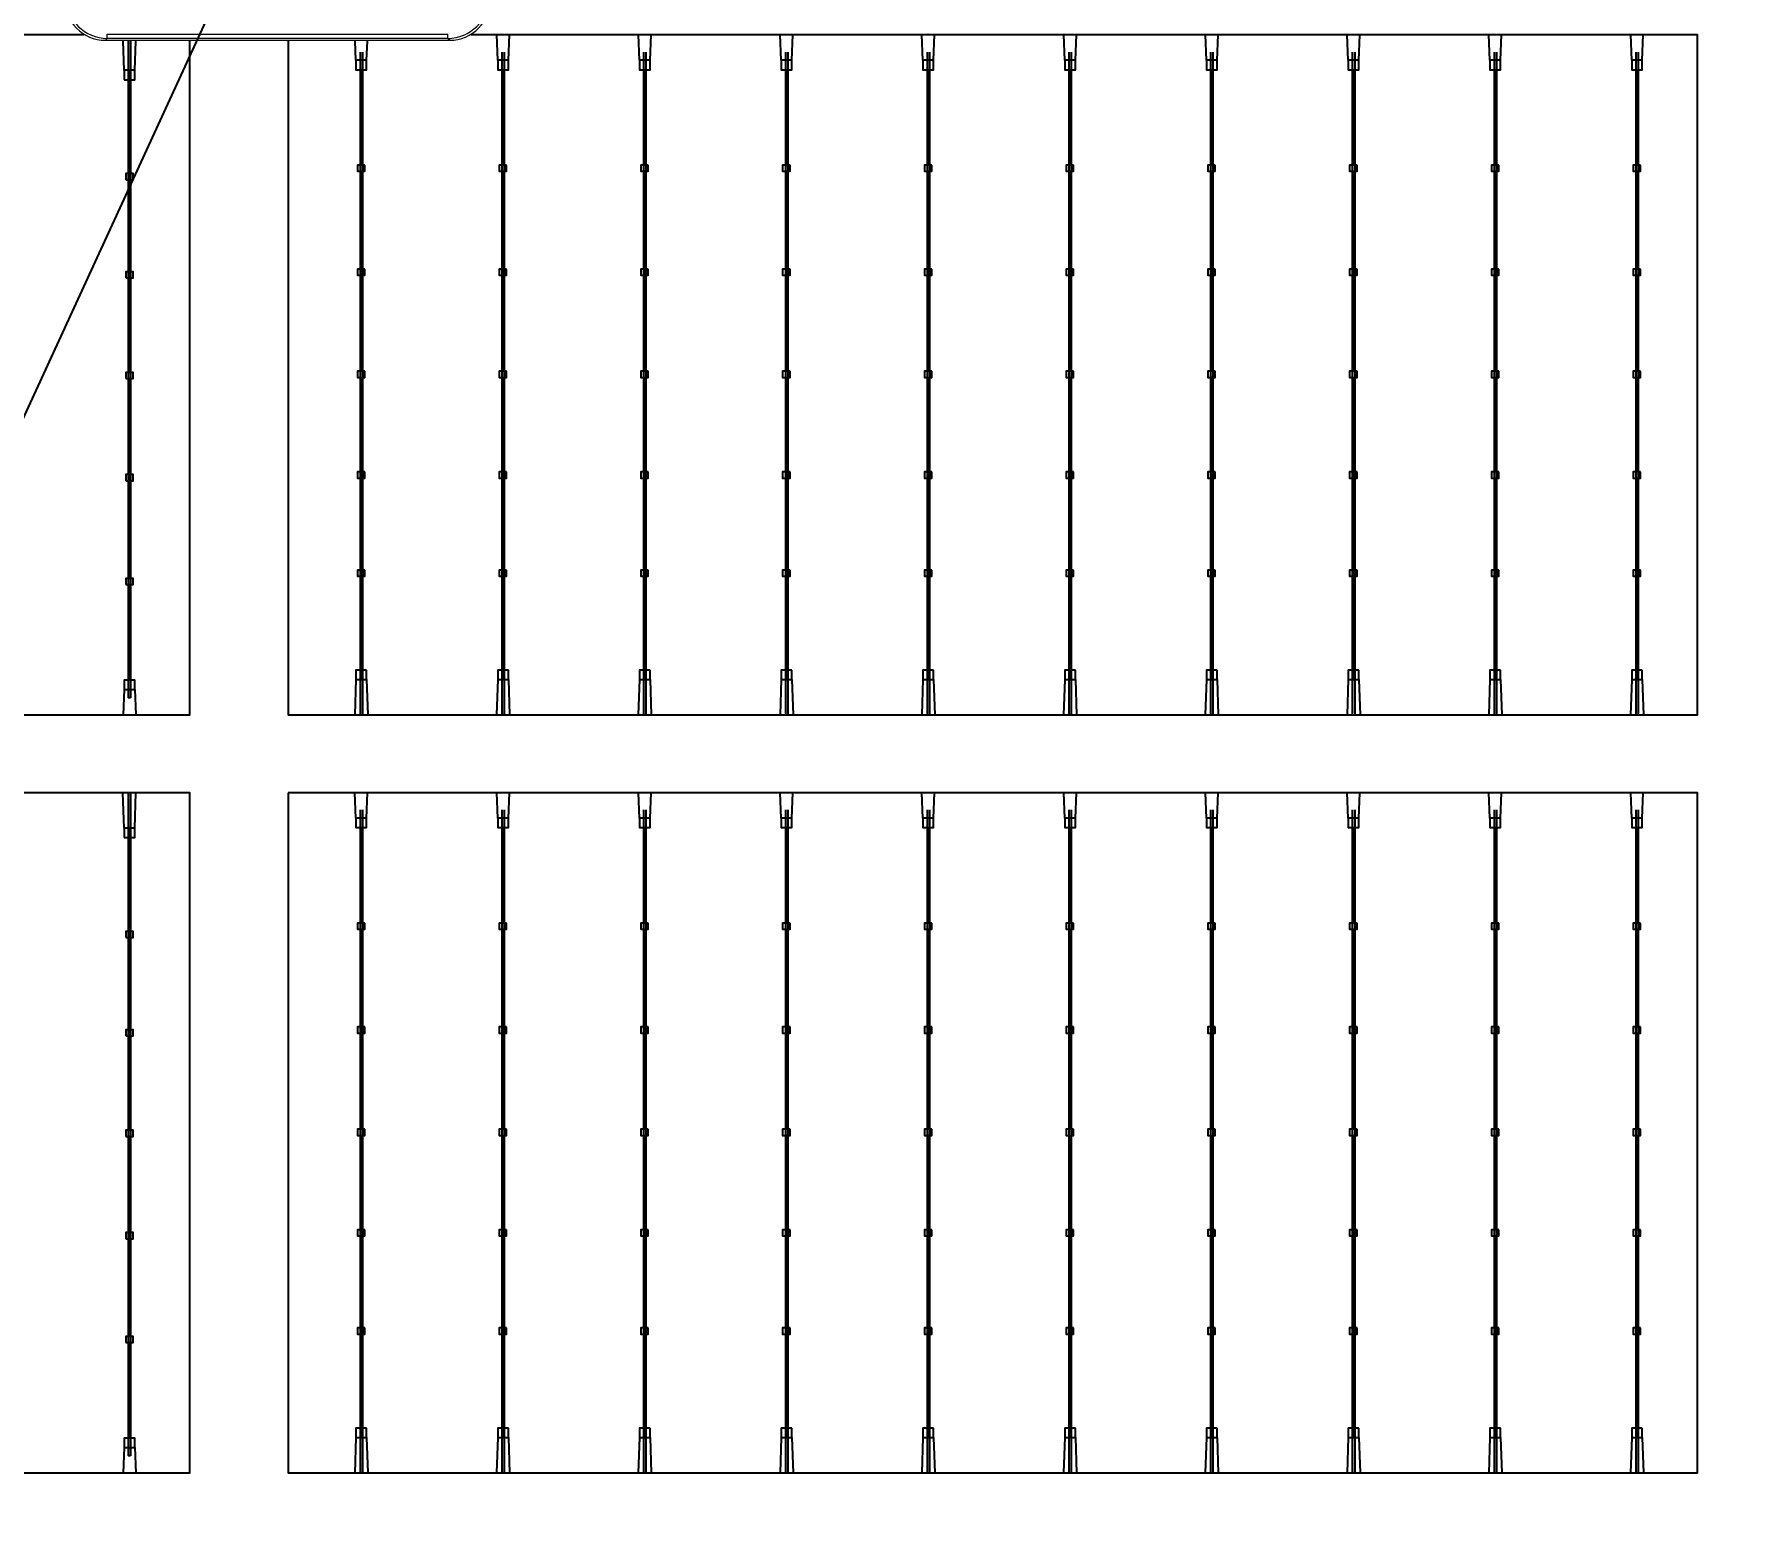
# Model space of a CAD drawing. Header units: millimetres. Extents: x 10297564 to 11610295, y -9287743 to -8409454.
# Drawn here: x 10430980 to 10433895, y -9093088 to -9090573 of the extents above; entities that cross this region are included whole.
import ezdxf

# ---------------------------------------------------------------- set-up
doc = ezdxf.new("R2010")
doc.units = ezdxf.units.MM
doc.header["$LTSCALE"] = 100
doc.layers.add('E1', color=1, linetype='Continuous')
doc.layers.add('Outline', color=5, linetype='Continuous', lineweight=25)
doc.styles.add('HL-S1', font='DotumChe.ttf')
doc.styles.add('MG', font='malgun.ttf')
doc.dimstyles.new('HL-100', dxfattribs={"dimscale": 100, "dimtxt": 3, "dimasz": 4, "dimexe": 2, "dimexo": 2, "dimgap": 1, "dimtad": 1, "dimdec": 0, "dimzin": 0, "dimlunit": 6, "dimtxsty": 'HL-S1', "dimblk": 'DOTSMALL', "dimcen": 4, "dimdle": 2, "dimclrd": 256, "dimclre": 256, "dimclrt": 4, "dimazin": 0, "dimtfac": 1, "dimtdec": 0, "dimtix": 1, "dimtmove": 2, "dimatfit": 3, "dimldrblk": 'DOTSMALL', "dimfxl": 1.5, "dimtolj": 1, "dimtzin": 0, "dimlwd": -1, "dimlwe": -1, "dimarcsym": 0})

# ---------------------------------------------------------------- blocks, each defined once
blk = doc.blocks.new('*D75')
at = {"layer": 'defpoints', "color": 0, "transparency": 16777216}
for p in [(10439230.2, -9073249.8), (10439230.2, -9073249.8), (10423426.7, -9107604.7)]:
    blk.add_point(p, dxfattribs=at)
at = {"layer": 'E1', "color": 1, "transparency": 16777216}
for p, q in [((10439593.6, -9073417), (10439593.6, -9073417)), ((10423593.8, -9107241.3), (10439063, -9073613.2)), ((10423790.1, -9107771.8), (10423790.1, -9107771.8))]:
    blk.add_line(p, q, dxfattribs=at)
for points in [[(10439002.4, -9073585.4), (10439123.6, -9073641.1), (10439230.2, -9073249.8)], [(10423533.3, -9107213.4), (10423654.4, -9107269.1), (10423426.7, -9107604.7)]]:
    blk.add_solid(points, dxfattribs=at)
at = {"layer": 'E1', "color": 7, "transparency": 16777216, "insert": (10430911.1, -9090235.3), "char_height": 500, "attachment_point": 5, "rotation": 65.2972, "style": 'MG'}
blk.add_mtext('\\A1;2711.1', dxfattribs=at)
blk = doc.blocks.new('_DotSmall')
at = {"color": 0, "linetype": 'ByBlock', "const_width": 0.5}
blk.add_lwpolyline([(-0.0625, 0, 1), (0.0625, 0, 1)], format="xyb", close=True, dxfattribs=at)

msp = doc.modelspace()

# ---------------------------------------------------------------- hatches: boundary and pattern name
at = {"true_color": 0x939598}
h = msp.add_hatch(color=252, dxfattribs=at)
h.dxf.hatch_style = 1
h.paths.add_polyline_path([(10431143.6, -9090584.2), (10431139.5, -9090584.2), (10431139.5, -9091702.1), (10431143.6, -9091702.1)])
h = msp.add_hatch(color=252, dxfattribs=at)
h.dxf.hatch_style = 1
h.paths.add_polyline_path([(10431534.3, -9091731.4), (10431538.3, -9091731.4), (10431538.3, -9090603), (10431534.3, -9090603)])
h = msp.add_hatch(color=252, dxfattribs=at)
h.dxf.hatch_style = 1
h.paths.add_polyline_path([(10431775.6, -9091731.4), (10431779.6, -9091731.4), (10431779.6, -9090603), (10431775.6, -9090603)])
h = msp.add_hatch(color=252, dxfattribs=at)
h.dxf.hatch_style = 1
h.paths.add_polyline_path([(10432016.9, -9091731.4), (10432020.9, -9091731.4), (10432020.9, -9090603), (10432016.9, -9090603)])
h = msp.add_hatch(color=252, dxfattribs=at)
h.dxf.hatch_style = 1
h.paths.add_polyline_path([(10432258.2, -9091731.4), (10432262.2, -9091731.4), (10432262.2, -9090603), (10432258.2, -9090603)])
h = msp.add_hatch(color=252, dxfattribs=at)
h.dxf.hatch_style = 1
h.paths.add_polyline_path([(10432499.5, -9091731.4), (10432503.6, -9091731.4), (10432503.6, -9090603), (10432499.5, -9090603)])
h = msp.add_hatch(color=252, dxfattribs=at)
h.dxf.hatch_style = 1
h.paths.add_polyline_path([(10432740.8, -9091731.4), (10432744.9, -9091731.4), (10432744.9, -9090603), (10432740.8, -9090603)])
h = msp.add_hatch(color=252, dxfattribs=at)
h.dxf.hatch_style = 1
h.paths.add_polyline_path([(10432982.1, -9091731.4), (10432986.2, -9091731.4), (10432986.2, -9090603), (10432982.1, -9090603)])
h = msp.add_hatch(color=252, dxfattribs=at)
h.dxf.hatch_style = 1
h.paths.add_polyline_path([(10433223.4, -9091731.4), (10433227.5, -9091731.4), (10433227.5, -9090603), (10433223.4, -9090603)])
h = msp.add_hatch(color=252, dxfattribs=at)
h.dxf.hatch_style = 1
h.paths.add_polyline_path([(10433464.7, -9091731.4), (10433468.8, -9091731.4), (10433468.8, -9090603), (10433464.7, -9090603)])
h = msp.add_hatch(color=252, dxfattribs=at)
h.dxf.hatch_style = 1
h.paths.add_polyline_path([(10433706, -9091731.4), (10433710.1, -9091731.4), (10433710.1, -9090603), (10433706, -9090603)])
h = msp.add_hatch(color=252, dxfattribs=at)
h.dxf.hatch_style = 1
h.paths.add_polyline_path([(10431143.6, -9091863.9), (10431139.5, -9091863.9), (10431139.5, -9092992.4), (10431143.6, -9092992.4)])
h = msp.add_hatch(color=252, dxfattribs=at)
h.dxf.hatch_style = 1
h.paths.add_polyline_path([(10431534.3, -9093021.6), (10431538.3, -9093021.6), (10431538.3, -9091893.2), (10431534.3, -9091893.2)])
h = msp.add_hatch(color=252, dxfattribs=at)
h.dxf.hatch_style = 1
h.paths.add_polyline_path([(10431775.6, -9093021.6), (10431779.6, -9093021.6), (10431779.6, -9091893.2), (10431775.6, -9091893.2)])
h = msp.add_hatch(color=252, dxfattribs=at)
h.dxf.hatch_style = 1
h.paths.add_polyline_path([(10432016.9, -9093021.6), (10432020.9, -9093021.6), (10432020.9, -9091893.2), (10432016.9, -9091893.2)])
h = msp.add_hatch(color=252, dxfattribs=at)
h.dxf.hatch_style = 1
h.paths.add_polyline_path([(10432258.2, -9093021.6), (10432262.2, -9093021.6), (10432262.2, -9091893.2), (10432258.2, -9091893.2)])
h = msp.add_hatch(color=252, dxfattribs=at)
h.dxf.hatch_style = 1
h.paths.add_polyline_path([(10432499.5, -9093021.6), (10432503.6, -9093021.6), (10432503.6, -9091893.2), (10432499.5, -9091893.2)])
h = msp.add_hatch(color=252, dxfattribs=at)
h.dxf.hatch_style = 1
h.paths.add_polyline_path([(10432740.8, -9093021.6), (10432744.9, -9093021.6), (10432744.9, -9091893.2), (10432740.8, -9091893.2)])
h = msp.add_hatch(color=252, dxfattribs=at)
h.dxf.hatch_style = 1
h.paths.add_polyline_path([(10432982.1, -9093021.6), (10432986.2, -9093021.6), (10432986.2, -9091893.2), (10432982.1, -9091893.2)])
h = msp.add_hatch(color=252, dxfattribs=at)
h.dxf.hatch_style = 1
h.paths.add_polyline_path([(10433223.4, -9093021.6), (10433227.5, -9093021.6), (10433227.5, -9091893.2), (10433223.4, -9091893.2)])
h = msp.add_hatch(color=252, dxfattribs=at)
h.dxf.hatch_style = 1
h.paths.add_polyline_path([(10433464.7, -9093021.6), (10433468.8, -9093021.6), (10433468.8, -9091893.2), (10433464.7, -9091893.2)])
h = msp.add_hatch(color=252, dxfattribs=at)
h.dxf.hatch_style = 1
h.paths.add_polyline_path([(10433706, -9093021.6), (10433710.1, -9093021.6), (10433710.1, -9091893.2), (10433706, -9091893.2)])

# ---------------------------------------------------------------- linework, layer by layer
at = {"color": 7, "linetype": 'Continuous', "lineweight": 15}
for p, q in [((10431103.9, -9090579.6), (10431100.6, -9090582.9)), ((10431100.6, -9090582.9), (10431686.8, -9090582.9)), ((10431103.9, -9090572.6), (10431683.5, -9090572.6)), ((10431103.9, -9090579.6), (10431103.9, -9090572.6)), ((10431683.5, -9090579.6), (10431103.9, -9090579.6)), ((10431683.5, -9090579.6), (10431683.5, -9090572.6)), ((10431686.8, -9090582.9), (10431683.5, -9090579.6))]:
    msp.add_line(p, q, dxfattribs=at)
for p, q in [((10431132.5, -9090634), (10431130.9, -9090584.2)), ((10431139.5, -9090584.2), (10431139.5, -9091702.1)), ((10431143.6, -9090584.2), (10431143.6, -9091702.1)), ((10431150.6, -9090634), (10431152.3, -9090584.2)), ((10431527.2, -9090617), (10431526, -9090584.2)), ((10431545.4, -9090617), (10431546.7, -9090584.2)), ((10431768.5, -9090617), (10431766.9, -9090573.7)), ((10431786.7, -9090617), (10431788.4, -9090573.7)), ((10432009.9, -9090617), (10432008.2, -9090573.7)), ((10432028, -9090617), (10432029.7, -9090573.7)), ((10432251.2, -9090617), (10432249.5, -9090573.7)), ((10432269.3, -9090617), (10432271, -9090573.7)), ((10432492.5, -9090617), (10432490.8, -9090573.7)), ((10432510.6, -9090617), (10432512.3, -9090573.7)), ((10432733.8, -9090617), (10432732.1, -9090573.7)), ((10432751.9, -9090617), (10432753.6, -9090573.7)), ((10432975.1, -9090617), (10432973.4, -9090573.7)), ((10432993.2, -9090617), (10432994.9, -9090573.7)), ((10433216.4, -9090617), (10433214.7, -9090573.7)), ((10433234.5, -9090617), (10433236.2, -9090573.7)), ((10433457.7, -9090617), (10433456, -9090573.7)), ((10433475.8, -9090617), (10433477.5, -9090573.7)), ((10433699, -9090617), (10433697.3, -9090573.7)), ((10433717.1, -9090617), (10433718.8, -9090573.7)), ((10431534.3, -9090603), (10431534.3, -9091731.4)), ((10431538.3, -9090603), (10431538.3, -9091731.4)), ((10431775.6, -9090603), (10431775.6, -9091731.4)), ((10431779.6, -9090603), (10431779.6, -9091731.4)), ((10432016.9, -9090603), (10432016.9, -9091731.4)), ((10432020.9, -9090603), (10432020.9, -9091731.4)), ((10432258.2, -9090603), (10432258.2, -9091731.4)), ((10432262.2, -9090603), (10432262.2, -9091731.4)), ((10432499.5, -9090603), (10432499.5, -9091731.4)), ((10432503.6, -9090603), (10432503.6, -9091731.4)), ((10432740.8, -9090603), (10432740.8, -9091731.4)), ((10432744.9, -9090603), (10432744.9, -9091731.4)), ((10432982.1, -9090603), (10432982.1, -9091731.4)), ((10432986.2, -9090603), (10432986.2, -9091731.4)), ((10433223.4, -9090603), (10433223.4, -9091731.4)), ((10433227.5, -9090603), (10433227.5, -9091731.4)), ((10433464.7, -9090603), (10433464.7, -9091731.4)), ((10433468.8, -9090603), (10433468.8, -9091731.4)), ((10433706, -9090603), (10433706, -9091731.4)), ((10433710.1, -9090603), (10433710.1, -9091731.4)), ((10431141.1, -9090634.7), (10431141.1, -9091148.2)), ((10431142, -9090634.7), (10431142, -9091148.2)), ((10431535.9, -9090795.5), (10431535.9, -9090633)), ((10431536.7, -9090795.5), (10431536.7, -9090633)), ((10431777.2, -9090795.5), (10431777.2, -9090633)), ((10431778, -9090795.5), (10431778, -9090633)), ((10432018.5, -9090795.5), (10432018.5, -9090633)), ((10432019.3, -9090795.5), (10432019.3, -9090633)), ((10432259.8, -9090795.5), (10432259.8, -9090633)), ((10432260.6, -9090795.5), (10432260.6, -9090633)), ((10432501.1, -9090795.5), (10432501.1, -9090633)), ((10432501.9, -9090795.5), (10432501.9, -9090633)), ((10432742.4, -9090795.5), (10432742.4, -9090633)), ((10432743.3, -9090795.5), (10432743.3, -9090633)), ((10432983.7, -9090795.5), (10432983.7, -9090633)), ((10432984.6, -9090795.5), (10432984.6, -9090633)), ((10433225, -9090795.5), (10433225, -9090633)), ((10433225.9, -9090795.5), (10433225.9, -9090633)), ((10433466.3, -9090795.5), (10433466.3, -9090633)), ((10433467.2, -9090795.5), (10433467.2, -9090633)), ((10433707.6, -9090795.5), (10433707.6, -9090633)), ((10433708.5, -9090795.5), (10433708.5, -9090633)), ((10431535.9, -9091146.4), (10431535.9, -9090806)), ((10431536.7, -9091146.4), (10431536.7, -9090806)), ((10431777.2, -9091146.4), (10431777.2, -9090806)), ((10431778, -9091146.4), (10431778, -9090806)), ((10432018.5, -9091146.4), (10432018.5, -9090806)), ((10432019.3, -9091146.4), (10432019.3, -9090806)), ((10432259.8, -9091146.4), (10432259.8, -9090806)), ((10432260.6, -9091146.4), (10432260.6, -9090806)), ((10432501.1, -9091146.4), (10432501.1, -9090806)), ((10432501.9, -9091146.4), (10432501.9, -9090806)), ((10432742.4, -9091146.4), (10432742.4, -9090806)), ((10432743.3, -9091146.4), (10432743.3, -9090806)), ((10432983.7, -9091146.4), (10432983.7, -9090806)), ((10432984.6, -9091146.4), (10432984.6, -9090806)), ((10433225, -9091146.4), (10433225, -9090806)), ((10433225.9, -9091146.4), (10433225.9, -9090806)), ((10433466.3, -9091146.4), (10433466.3, -9090806)), ((10433467.2, -9091146.4), (10433467.2, -9090806)), ((10433707.6, -9090972.4), (10433707.6, -9090806)), ((10433708.5, -9090972.4), (10433708.5, -9090806)), ((10433707.6, -9091146.4), (10433707.6, -9090982.8)), ((10433708.5, -9091146.4), (10433708.5, -9090982.8)), ((10431141.1, -9091158.7), (10431141.1, -9091499.2)), ((10431142, -9091158.7), (10431142, -9091499.2)), ((10431535.9, -9091670.5), (10431535.9, -9091156.9)), ((10431536.7, -9091670.5), (10431536.7, -9091156.9)), ((10431777.2, -9091670.5), (10431777.2, -9091156.9)), ((10431778, -9091670.5), (10431778, -9091156.9)), ((10432018.5, -9091670.5), (10432018.5, -9091156.9)), ((10432019.3, -9091670.5), (10432019.3, -9091156.9)), ((10432259.8, -9091670.5), (10432259.8, -9091156.9)), ((10432260.6, -9091670.5), (10432260.6, -9091156.9)), ((10432501.1, -9091670.5), (10432501.1, -9091156.9)), ((10432501.9, -9091670.5), (10432501.9, -9091156.9)), ((10432742.4, -9091670.5), (10432742.4, -9091156.9)), ((10432743.3, -9091670.5), (10432743.3, -9091156.9)), ((10432983.7, -9091670.5), (10432983.7, -9091156.9)), ((10432984.6, -9091670.5), (10432984.6, -9091156.9)), ((10433225, -9091670.5), (10433225, -9091156.9)), ((10433225.9, -9091670.5), (10433225.9, -9091156.9)), ((10433466.3, -9091317.7), (10433466.3, -9091156.9)), ((10433467.2, -9091317.7), (10433467.2, -9091156.9)), ((10433707.6, -9091317.7), (10433707.6, -9091156.9)), ((10433708.5, -9091317.7), (10433708.5, -9091156.9)), ((10433466.3, -9091670.5), (10433466.3, -9091328.2)), ((10433467.2, -9091670.5), (10433467.2, -9091328.2)), ((10433707.6, -9091670.5), (10433707.6, -9091328.2)), ((10433708.5, -9091670.5), (10433708.5, -9091328.2)), ((10431141.1, -9091509.6), (10431141.1, -9091672.1)), ((10431142, -9091509.6), (10431142, -9091672.1)), ((10431132.5, -9091688.2), (10431130.8, -9091731.4)), ((10431150.6, -9091688.2), (10431152.3, -9091731.4)), ((10431527.2, -9091671.2), (10431525.3, -9091731.4)), ((10431545.4, -9091671.2), (10431547.3, -9091731.4)), ((10431768.5, -9091671.2), (10431766.6, -9091731.4)), ((10431786.7, -9091671.2), (10431788.6, -9091731.4)), ((10432009.9, -9091671.2), (10432007.9, -9091731.4)), ((10432028, -9091671.2), (10432029.9, -9091731.4)), ((10432251.2, -9091671.2), (10432249.2, -9091731.4)), ((10432269.3, -9091671.2), (10432271.3, -9091731.4)), ((10432492.5, -9091671.2), (10432490.5, -9091731.4)), ((10432510.6, -9091671.2), (10432512.6, -9091731.4)), ((10432733.8, -9091671.2), (10432731.8, -9091731.4)), ((10432751.9, -9091671.2), (10432753.9, -9091731.4)), ((10432975.1, -9091671.2), (10432973.1, -9091731.4)), ((10432993.2, -9091671.2), (10432995.2, -9091731.4)), ((10433216.4, -9091671.2), (10433214.4, -9091731.4)), ((10433234.5, -9091671.2), (10433236.5, -9091731.4)), ((10433457.7, -9091671.2), (10433455.7, -9091731.4)), ((10433475.8, -9091671.2), (10433477.8, -9091731.4)), ((10433699, -9091671.2), (10433697, -9091731.4)), ((10433717.1, -9091671.2), (10433719.1, -9091731.4)), ((10431143.6, -9091702.1), (10431139.5, -9091702.1)), ((10431132.5, -9091924.2), (10431130.5, -9091863.9)), ((10431139.5, -9091863.9), (10431139.5, -9092992.4)), ((10431143.6, -9091863.9), (10431143.6, -9092992.4)), ((10431150.6, -9091924.2), (10431152.6, -9091863.9)), ((10431527.2, -9091907.2), (10431525.5, -9091863.9)), ((10431545.4, -9091907.2), (10431547.1, -9091863.9)), ((10431768.5, -9091907.2), (10431766.9, -9091863.9)), ((10431786.7, -9091907.2), (10431788.4, -9091863.9)), ((10432009.9, -9091907.2), (10432008.2, -9091863.9)), ((10432028, -9091907.2), (10432029.7, -9091863.9)), ((10432251.2, -9091907.2), (10432249.5, -9091863.9)), ((10432269.3, -9091907.2), (10432271, -9091863.9)), ((10432492.5, -9091907.2), (10432490.8, -9091863.9)), ((10432510.6, -9091907.2), (10432512.3, -9091863.9)), ((10432733.8, -9091907.2), (10432732.1, -9091863.9)), ((10432751.9, -9091907.2), (10432753.6, -9091863.9)), ((10432975.1, -9091907.2), (10432973.4, -9091863.9)), ((10432993.2, -9091907.2), (10432994.9, -9091863.9)), ((10433216.4, -9091907.2), (10433214.7, -9091863.9)), ((10433234.5, -9091907.2), (10433236.2, -9091863.9)), ((10433457.7, -9091907.2), (10433456, -9091863.9)), ((10433475.8, -9091907.2), (10433477.5, -9091863.9)), ((10433699, -9091907.2), (10433697.3, -9091863.9)), ((10433717.1, -9091907.2), (10433718.8, -9091863.9)), ((10431534.3, -9091893.2), (10431534.3, -9093021.6)), ((10431538.3, -9091893.2), (10431538.3, -9093021.6)), ((10431775.6, -9091893.2), (10431775.6, -9093021.6)), ((10431779.6, -9091893.2), (10431779.6, -9093021.6)), ((10432016.9, -9091893.2), (10432016.9, -9093021.6)), ((10432020.9, -9091893.2), (10432020.9, -9093021.6)), ((10432258.2, -9091893.2), (10432258.2, -9093021.6)), ((10432262.2, -9091893.2), (10432262.2, -9093021.6)), ((10432499.5, -9091893.2), (10432499.5, -9093021.6)), ((10432503.6, -9091893.2), (10432503.6, -9093021.6)), ((10432740.8, -9091893.2), (10432740.8, -9093021.6)), ((10432744.9, -9091893.2), (10432744.9, -9093021.6)), ((10432982.1, -9091893.2), (10432982.1, -9093021.6)), ((10432986.2, -9091893.2), (10432986.2, -9093021.6)), ((10433223.4, -9091893.2), (10433223.4, -9093021.6)), ((10433227.5, -9091893.2), (10433227.5, -9093021.6)), ((10433464.7, -9091893.2), (10433464.7, -9093021.6)), ((10433468.8, -9091893.2), (10433468.8, -9093021.6)), ((10433706, -9091893.2), (10433706, -9093021.6)), ((10433710.1, -9091893.2), (10433710.1, -9093021.6)), ((10431141.1, -9091924.9), (10431141.1, -9092438.5)), ((10431142, -9091924.9), (10431142, -9092438.5)), ((10431535.9, -9092085.7), (10431535.9, -9091923.2)), ((10431536.7, -9092085.7), (10431536.7, -9091923.2)), ((10431777.2, -9092085.7), (10431777.2, -9091923.2)), ((10431778, -9092085.7), (10431778, -9091923.2)), ((10432018.5, -9092085.7), (10432018.5, -9091923.2)), ((10432019.3, -9092085.7), (10432019.3, -9091923.2)), ((10432259.8, -9092085.7), (10432259.8, -9091923.2)), ((10432260.6, -9092085.7), (10432260.6, -9091923.2)), ((10432501.1, -9092085.7), (10432501.1, -9091923.2)), ((10432501.9, -9092085.7), (10432501.9, -9091923.2)), ((10432742.4, -9092085.7), (10432742.4, -9091923.2)), ((10432743.3, -9092085.7), (10432743.3, -9091923.2)), ((10432983.7, -9092085.7), (10432983.7, -9091923.2)), ((10432984.6, -9092085.7), (10432984.6, -9091923.2)), ((10433225, -9092085.7), (10433225, -9091923.2)), ((10433225.9, -9092085.7), (10433225.9, -9091923.2)), ((10433466.3, -9092085.7), (10433466.3, -9091923.2)), ((10433467.2, -9092085.7), (10433467.2, -9091923.2)), ((10433707.6, -9092085.7), (10433707.6, -9091923.2)), ((10433708.5, -9092085.7), (10433708.5, -9091923.2)), ((10431535.9, -9092436.7), (10431535.9, -9092096.2)), ((10431536.7, -9092436.7), (10431536.7, -9092096.2)), ((10431777.2, -9092436.7), (10431777.2, -9092096.2)), ((10431778, -9092436.7), (10431778, -9092096.2)), ((10432018.5, -9092436.7), (10432018.5, -9092096.2)), ((10432019.3, -9092436.7), (10432019.3, -9092096.2)), ((10432259.8, -9092436.7), (10432259.8, -9092096.2)), ((10432260.6, -9092436.7), (10432260.6, -9092096.2)), ((10432501.1, -9092436.7), (10432501.1, -9092096.2)), ((10432501.9, -9092436.7), (10432501.9, -9092096.2)), ((10432742.4, -9092436.7), (10432742.4, -9092096.2)), ((10432743.3, -9092436.7), (10432743.3, -9092096.2)), ((10432983.7, -9092436.7), (10432983.7, -9092096.2)), ((10432984.6, -9092436.7), (10432984.6, -9092096.2)), ((10433225, -9092436.7), (10433225, -9092096.2)), ((10433225.9, -9092436.7), (10433225.9, -9092096.2)), ((10433466.3, -9092436.7), (10433466.3, -9092096.2)), ((10433467.2, -9092436.7), (10433467.2, -9092096.2)), ((10433707.6, -9092262.6), (10433707.6, -9092096.2)), ((10433708.5, -9092262.6), (10433708.5, -9092096.2)), ((10433707.6, -9092436.7), (10433707.6, -9092273)), ((10433708.5, -9092436.7), (10433708.5, -9092273)), ((10431141.1, -9092448.9), (10431141.1, -9092789.4)), ((10431142, -9092448.9), (10431142, -9092789.4)), ((10431535.9, -9092960.7), (10431535.9, -9092447.1)), ((10431536.7, -9092960.7), (10431536.7, -9092447.1)), ((10431777.2, -9092960.7), (10431777.2, -9092447.1)), ((10431778, -9092960.7), (10431778, -9092447.1)), ((10432018.5, -9092960.7), (10432018.5, -9092447.1)), ((10432019.3, -9092960.7), (10432019.3, -9092447.1)), ((10432259.8, -9092960.7), (10432259.8, -9092447.1)), ((10432260.6, -9092960.7), (10432260.6, -9092447.1)), ((10432501.1, -9092960.7), (10432501.1, -9092447.1)), ((10432501.9, -9092960.7), (10432501.9, -9092447.1)), ((10432742.4, -9092960.7), (10432742.4, -9092447.1)), ((10432743.3, -9092960.7), (10432743.3, -9092447.1)), ((10432983.7, -9092960.7), (10432983.7, -9092447.1)), ((10432984.6, -9092960.7), (10432984.6, -9092447.1)), ((10433225, -9092960.7), (10433225, -9092447.1)), ((10433225.9, -9092960.7), (10433225.9, -9092447.1)), ((10433466.3, -9092607.9), (10433466.3, -9092447.1)), ((10433467.2, -9092607.9), (10433467.2, -9092447.1)), ((10433707.6, -9092607.9), (10433707.6, -9092447.1)), ((10433708.5, -9092607.9), (10433708.5, -9092447.1)), ((10433466.3, -9092960.7), (10433466.3, -9092618.4)), ((10433467.2, -9092960.7), (10433467.2, -9092618.4)), ((10433707.6, -9092960.7), (10433707.6, -9092618.4)), ((10433708.5, -9092960.7), (10433708.5, -9092618.4)), ((10431141.1, -9092799.9), (10431141.1, -9092962.4)), ((10431142, -9092799.9), (10431142, -9092962.4)), ((10431132.5, -9092978.4), (10431130.8, -9093021.6)), ((10431150.6, -9092978.4), (10431152.3, -9093021.6)), ((10431527.2, -9092961.4), (10431525.3, -9093021.6)), ((10431545.4, -9092961.4), (10431547.3, -9093021.6)), ((10431768.5, -9092961.4), (10431766.6, -9093021.6)), ((10431786.7, -9092961.4), (10431788.6, -9093021.6)), ((10432009.9, -9092961.4), (10432007.9, -9093021.6)), ((10432028, -9092961.4), (10432029.9, -9093021.6)), ((10432251.2, -9092961.4), (10432249.2, -9093021.6)), ((10432269.3, -9092961.4), (10432271.3, -9093021.6)), ((10432492.5, -9092961.4), (10432490.5, -9093021.6)), ((10432510.6, -9092961.4), (10432512.6, -9093021.6)), ((10432733.8, -9092961.4), (10432731.8, -9093021.6)), ((10432751.9, -9092961.4), (10432753.9, -9093021.6)), ((10432975.1, -9092961.4), (10432973.1, -9093021.6)), ((10432993.2, -9092961.4), (10432995.2, -9093021.6)), ((10433216.4, -9092961.4), (10433214.4, -9093021.6)), ((10433234.5, -9092961.4), (10433236.5, -9093021.6)), ((10433457.7, -9092961.4), (10433455.7, -9093021.6)), ((10433475.8, -9092961.4), (10433477.8, -9093021.6)), ((10433699, -9092961.4), (10433697, -9093021.6)), ((10433717.1, -9092961.4), (10433719.1, -9093021.6)), ((10431143.6, -9092992.4), (10431139.5, -9092992.4))]:
    msp.add_line(p, q)
at = {"color": 4}
for points in [[(10431545.4, -9090617), (10431527.2, -9090617), (10431527.2, -9090633), (10431545.4, -9090633)], [(10431786.7, -9090617), (10431768.5, -9090617), (10431768.5, -9090633), (10431786.7, -9090633)], [(10432028, -9090617), (10432009.9, -9090617), (10432009.9, -9090633), (10432028, -9090633)], [(10432269.3, -9090617), (10432251.2, -9090617), (10432251.2, -9090633), (10432269.3, -9090633)], [(10432510.6, -9090617), (10432492.5, -9090617), (10432492.5, -9090633), (10432510.6, -9090633)], [(10432751.9, -9090617), (10432733.8, -9090617), (10432733.8, -9090633), (10432751.9, -9090633)], [(10432993.2, -9090617), (10432975.1, -9090617), (10432975.1, -9090633), (10432993.2, -9090633)], [(10433234.5, -9090617), (10433216.4, -9090617), (10433216.4, -9090633), (10433234.5, -9090633)], [(10433475.8, -9090617), (10433457.7, -9090617), (10433457.7, -9090633), (10433475.8, -9090633)], [(10433717.1, -9090617), (10433699, -9090617), (10433699, -9090633), (10433717.1, -9090633)], [(10431132.5, -9090650), (10431150.6, -9090650), (10431150.6, -9090634), (10431132.5, -9090634)], [(10431135.6, -9090820.3), (10431148.2, -9090820.3), (10431148.2, -9090809.9), (10431135.6, -9090809.9)], [(10431542.2, -9090795.5), (10431529.7, -9090795.5), (10431529.7, -9090806), (10431542.2, -9090806)], [(10431783.5, -9090795.5), (10431771, -9090795.5), (10431771, -9090806), (10431783.5, -9090806)], [(10432024.8, -9090795.5), (10432012.3, -9090795.5), (10432012.3, -9090806), (10432024.8, -9090806)], [(10432266.2, -9090795.5), (10432253.6, -9090795.5), (10432253.6, -9090806), (10432266.2, -9090806)], [(10432507.5, -9090795.5), (10432494.9, -9090795.5), (10432494.9, -9090806), (10432507.5, -9090806)], [(10432748.8, -9090795.5), (10432736.2, -9090795.5), (10432736.2, -9090806), (10432748.8, -9090806)], [(10432990.1, -9090795.5), (10432977.5, -9090795.5), (10432977.5, -9090806), (10432990.1, -9090806)], [(10433231.4, -9090795.5), (10433218.8, -9090795.5), (10433218.8, -9090806), (10433231.4, -9090806)], [(10433472.7, -9090795.5), (10433460.1, -9090795.5), (10433460.1, -9090806), (10433472.7, -9090806)], [(10433714, -9090795.5), (10433701.4, -9090795.5), (10433701.4, -9090806), (10433714, -9090806)], [(10431135.6, -9090987.4), (10431148.2, -9090987.4), (10431148.2, -9090977), (10431135.6, -9090977)], [(10431542.2, -9090972.4), (10431529.7, -9090972.4), (10431529.7, -9090982.8), (10431542.2, -9090982.8)], [(10431783.5, -9090972.4), (10431771, -9090972.4), (10431771, -9090982.8), (10431783.5, -9090982.8)], [(10432024.8, -9090972.4), (10432012.3, -9090972.4), (10432012.3, -9090982.8), (10432024.8, -9090982.8)], [(10432266.2, -9090972.4), (10432253.6, -9090972.4), (10432253.6, -9090982.8), (10432266.2, -9090982.8)], [(10432507.5, -9090972.4), (10432494.9, -9090972.4), (10432494.9, -9090982.8), (10432507.5, -9090982.8)], [(10432748.8, -9090972.4), (10432736.2, -9090972.4), (10432736.2, -9090982.8), (10432748.8, -9090982.8)], [(10432990.1, -9090972.4), (10432977.5, -9090972.4), (10432977.5, -9090982.8), (10432990.1, -9090982.8)], [(10433231.4, -9090972.4), (10433218.8, -9090972.4), (10433218.8, -9090982.8), (10433231.4, -9090982.8)], [(10433472.7, -9090972.4), (10433460.1, -9090972.4), (10433460.1, -9090982.8), (10433472.7, -9090982.8)], [(10433714, -9090972.4), (10433701.4, -9090972.4), (10433701.4, -9090982.8), (10433714, -9090982.8)], [(10431135.6, -9091158.7), (10431148.2, -9091158.7), (10431148.2, -9091148.2), (10431135.6, -9091148.2)], [(10431542.2, -9091146.4), (10431529.7, -9091146.4), (10431529.7, -9091156.9), (10431542.2, -9091156.9)], [(10431783.5, -9091146.4), (10431771, -9091146.4), (10431771, -9091156.9), (10431783.5, -9091156.9)], [(10432024.8, -9091146.4), (10432012.3, -9091146.4), (10432012.3, -9091156.9), (10432024.8, -9091156.9)], [(10432266.2, -9091146.4), (10432253.6, -9091146.4), (10432253.6, -9091156.9), (10432266.2, -9091156.9)], [(10432507.5, -9091146.4), (10432494.9, -9091146.4), (10432494.9, -9091156.9), (10432507.5, -9091156.9)], [(10432748.8, -9091146.4), (10432736.2, -9091146.4), (10432736.2, -9091156.9), (10432748.8, -9091156.9)], [(10432990.1, -9091146.4), (10432977.5, -9091146.4), (10432977.5, -9091156.9), (10432990.1, -9091156.9)], [(10433231.4, -9091146.4), (10433218.8, -9091146.4), (10433218.8, -9091156.9), (10433231.4, -9091156.9)], [(10433472.7, -9091146.4), (10433460.1, -9091146.4), (10433460.1, -9091156.9), (10433472.7, -9091156.9)], [(10433714, -9091146.4), (10433701.4, -9091146.4), (10433701.4, -9091156.9), (10433714, -9091156.9)], [(10431542.2, -9091317.7), (10431529.7, -9091317.7), (10431529.7, -9091328.2), (10431542.2, -9091328.2)], [(10431783.5, -9091317.7), (10431771, -9091317.7), (10431771, -9091328.2), (10431783.5, -9091328.2)], [(10432024.8, -9091317.7), (10432012.3, -9091317.7), (10432012.3, -9091328.2), (10432024.8, -9091328.2)], [(10432266.2, -9091317.7), (10432253.6, -9091317.7), (10432253.6, -9091328.2), (10432266.2, -9091328.2)], [(10432507.5, -9091317.7), (10432494.9, -9091317.7), (10432494.9, -9091328.2), (10432507.5, -9091328.2)], [(10432748.8, -9091317.7), (10432736.2, -9091317.7), (10432736.2, -9091328.2), (10432748.8, -9091328.2)], [(10432990.1, -9091317.7), (10432977.5, -9091317.7), (10432977.5, -9091328.2), (10432990.1, -9091328.2)], [(10433231.4, -9091317.7), (10433218.8, -9091317.7), (10433218.8, -9091328.2), (10433231.4, -9091328.2)], [(10433472.7, -9091317.7), (10433460.1, -9091317.7), (10433460.1, -9091328.2), (10433472.7, -9091328.2)], [(10433714, -9091317.7), (10433701.4, -9091317.7), (10433701.4, -9091328.2), (10433714, -9091328.2)], [(10431135.6, -9091332.8), (10431148.2, -9091332.8), (10431148.2, -9091322.3), (10431135.6, -9091322.3)], [(10431542.2, -9091484.8), (10431529.7, -9091484.8), (10431529.7, -9091495.3), (10431542.2, -9091495.3)], [(10431783.5, -9091484.8), (10431771, -9091484.8), (10431771, -9091495.3), (10431783.5, -9091495.3)], [(10432024.8, -9091484.8), (10432012.3, -9091484.8), (10432012.3, -9091495.3), (10432024.8, -9091495.3)], [(10432266.2, -9091484.8), (10432253.6, -9091484.8), (10432253.6, -9091495.3), (10432266.2, -9091495.3)], [(10432507.5, -9091484.8), (10432494.9, -9091484.8), (10432494.9, -9091495.3), (10432507.5, -9091495.3)], [(10432748.8, -9091484.8), (10432736.2, -9091484.8), (10432736.2, -9091495.3), (10432748.8, -9091495.3)], [(10432990.1, -9091484.8), (10432977.5, -9091484.8), (10432977.5, -9091495.3), (10432990.1, -9091495.3)], [(10433231.4, -9091484.8), (10433218.8, -9091484.8), (10433218.8, -9091495.3), (10433231.4, -9091495.3)], [(10433472.7, -9091484.8), (10433460.1, -9091484.8), (10433460.1, -9091495.3), (10433472.7, -9091495.3)], [(10433714, -9091484.8), (10433701.4, -9091484.8), (10433701.4, -9091495.3), (10433714, -9091495.3)], [(10431135.6, -9091509.6), (10431148.2, -9091509.6), (10431148.2, -9091499.2), (10431135.6, -9091499.2)], [(10431545.4, -9091655.1), (10431527.2, -9091655.1), (10431527.2, -9091671.2), (10431545.4, -9091671.2)], [(10431786.7, -9091655.1), (10431768.5, -9091655.1), (10431768.5, -9091671.2), (10431786.7, -9091671.2)], [(10432028, -9091655.1), (10432009.9, -9091655.1), (10432009.9, -9091671.2), (10432028, -9091671.2)], [(10432269.3, -9091655.1), (10432251.2, -9091655.1), (10432251.2, -9091671.2), (10432269.3, -9091671.2)], [(10432510.6, -9091655.1), (10432492.5, -9091655.1), (10432492.5, -9091671.2), (10432510.6, -9091671.2)], [(10432751.9, -9091655.1), (10432733.8, -9091655.1), (10432733.8, -9091671.2), (10432751.9, -9091671.2)], [(10432993.2, -9091655.1), (10432975.1, -9091655.1), (10432975.1, -9091671.2), (10432993.2, -9091671.2)], [(10433234.5, -9091655.1), (10433216.4, -9091655.1), (10433216.4, -9091671.2), (10433234.5, -9091671.2)], [(10433475.8, -9091655.1), (10433457.7, -9091655.1), (10433457.7, -9091671.2), (10433475.8, -9091671.2)], [(10433717.1, -9091655.1), (10433699, -9091655.1), (10433699, -9091671.2), (10433717.1, -9091671.2)], [(10431132.5, -9091688.2), (10431150.6, -9091688.2), (10431150.6, -9091672.1), (10431132.5, -9091672.1)], [(10431132.5, -9091940.2), (10431150.6, -9091940.2), (10431150.6, -9091924.2), (10431132.5, -9091924.2)], [(10431545.4, -9091907.2), (10431527.2, -9091907.2), (10431527.2, -9091923.2), (10431545.4, -9091923.2)], [(10431786.7, -9091907.2), (10431768.5, -9091907.2), (10431768.5, -9091923.2), (10431786.7, -9091923.2)], [(10432028, -9091907.2), (10432009.9, -9091907.2), (10432009.9, -9091923.2), (10432028, -9091923.2)], [(10432269.3, -9091907.2), (10432251.2, -9091907.2), (10432251.2, -9091923.2), (10432269.3, -9091923.2)], [(10432510.6, -9091907.2), (10432492.5, -9091907.2), (10432492.5, -9091923.2), (10432510.6, -9091923.2)], [(10432751.9, -9091907.2), (10432733.8, -9091907.2), (10432733.8, -9091923.2), (10432751.9, -9091923.2)], [(10432993.2, -9091907.2), (10432975.1, -9091907.2), (10432975.1, -9091923.2), (10432993.2, -9091923.2)], [(10433234.5, -9091907.2), (10433216.4, -9091907.2), (10433216.4, -9091923.2), (10433234.5, -9091923.2)], [(10433475.8, -9091907.2), (10433457.7, -9091907.2), (10433457.7, -9091923.2), (10433475.8, -9091923.2)], [(10433717.1, -9091907.2), (10433699, -9091907.2), (10433699, -9091923.2), (10433717.1, -9091923.2)], [(10431135.6, -9092110.5), (10431148.2, -9092110.5), (10431148.2, -9092100.1), (10431135.6, -9092100.1)], [(10431542.2, -9092085.7), (10431529.7, -9092085.7), (10431529.7, -9092096.2), (10431542.2, -9092096.2)], [(10431783.5, -9092085.7), (10431771, -9092085.7), (10431771, -9092096.2), (10431783.5, -9092096.2)], [(10432024.8, -9092085.7), (10432012.3, -9092085.7), (10432012.3, -9092096.2), (10432024.8, -9092096.2)], [(10432266.2, -9092085.7), (10432253.6, -9092085.7), (10432253.6, -9092096.2), (10432266.2, -9092096.2)], [(10432507.5, -9092085.7), (10432494.9, -9092085.7), (10432494.9, -9092096.2), (10432507.5, -9092096.2)], [(10432748.8, -9092085.7), (10432736.2, -9092085.7), (10432736.2, -9092096.2), (10432748.8, -9092096.2)], [(10432990.1, -9092085.7), (10432977.5, -9092085.7), (10432977.5, -9092096.2), (10432990.1, -9092096.2)], [(10433231.4, -9092085.7), (10433218.8, -9092085.7), (10433218.8, -9092096.2), (10433231.4, -9092096.2)], [(10433472.7, -9092085.7), (10433460.1, -9092085.7), (10433460.1, -9092096.2), (10433472.7, -9092096.2)], [(10433714, -9092085.7), (10433701.4, -9092085.7), (10433701.4, -9092096.2), (10433714, -9092096.2)], [(10431135.6, -9092277.6), (10431148.2, -9092277.6), (10431148.2, -9092267.2), (10431135.6, -9092267.2)], [(10431542.2, -9092262.6), (10431529.7, -9092262.6), (10431529.7, -9092273), (10431542.2, -9092273)], [(10431783.5, -9092262.6), (10431771, -9092262.6), (10431771, -9092273), (10431783.5, -9092273)], [(10432024.8, -9092262.6), (10432012.3, -9092262.6), (10432012.3, -9092273), (10432024.8, -9092273)], [(10432266.2, -9092262.6), (10432253.6, -9092262.6), (10432253.6, -9092273), (10432266.2, -9092273)], [(10432507.5, -9092262.6), (10432494.9, -9092262.6), (10432494.9, -9092273), (10432507.5, -9092273)], [(10432748.8, -9092262.6), (10432736.2, -9092262.6), (10432736.2, -9092273), (10432748.8, -9092273)], [(10432990.1, -9092262.6), (10432977.5, -9092262.6), (10432977.5, -9092273), (10432990.1, -9092273)], [(10433231.4, -9092262.6), (10433218.8, -9092262.6), (10433218.8, -9092273), (10433231.4, -9092273)], [(10433472.7, -9092262.6), (10433460.1, -9092262.6), (10433460.1, -9092273), (10433472.7, -9092273)], [(10433714, -9092262.6), (10433701.4, -9092262.6), (10433701.4, -9092273), (10433714, -9092273)], [(10431135.6, -9092448.9), (10431148.2, -9092448.9), (10431148.2, -9092438.5), (10431135.6, -9092438.5)], [(10431542.2, -9092436.7), (10431529.7, -9092436.7), (10431529.7, -9092447.1), (10431542.2, -9092447.1)], [(10431783.5, -9092436.7), (10431771, -9092436.7), (10431771, -9092447.1), (10431783.5, -9092447.1)], [(10432024.8, -9092436.7), (10432012.3, -9092436.7), (10432012.3, -9092447.1), (10432024.8, -9092447.1)], [(10432266.2, -9092436.7), (10432253.6, -9092436.7), (10432253.6, -9092447.1), (10432266.2, -9092447.1)], [(10432507.5, -9092436.7), (10432494.9, -9092436.7), (10432494.9, -9092447.1), (10432507.5, -9092447.1)], [(10432748.8, -9092436.7), (10432736.2, -9092436.7), (10432736.2, -9092447.1), (10432748.8, -9092447.1)], [(10432990.1, -9092436.7), (10432977.5, -9092436.7), (10432977.5, -9092447.1), (10432990.1, -9092447.1)], [(10433231.4, -9092436.7), (10433218.8, -9092436.7), (10433218.8, -9092447.1), (10433231.4, -9092447.1)], [(10433472.7, -9092436.7), (10433460.1, -9092436.7), (10433460.1, -9092447.1), (10433472.7, -9092447.1)], [(10433714, -9092436.7), (10433701.4, -9092436.7), (10433701.4, -9092447.1), (10433714, -9092447.1)], [(10431135.6, -9092623), (10431148.2, -9092623), (10431148.2, -9092612.5), (10431135.6, -9092612.5)], [(10431542.2, -9092607.9), (10431529.7, -9092607.9), (10431529.7, -9092618.4), (10431542.2, -9092618.4)], [(10431783.5, -9092607.9), (10431771, -9092607.9), (10431771, -9092618.4), (10431783.5, -9092618.4)], [(10432024.8, -9092607.9), (10432012.3, -9092607.9), (10432012.3, -9092618.4), (10432024.8, -9092618.4)], [(10432266.2, -9092607.9), (10432253.6, -9092607.9), (10432253.6, -9092618.4), (10432266.2, -9092618.4)], [(10432507.5, -9092607.9), (10432494.9, -9092607.9), (10432494.9, -9092618.4), (10432507.5, -9092618.4)], [(10432748.8, -9092607.9), (10432736.2, -9092607.9), (10432736.2, -9092618.4), (10432748.8, -9092618.4)], [(10432990.1, -9092607.9), (10432977.5, -9092607.9), (10432977.5, -9092618.4), (10432990.1, -9092618.4)], [(10433231.4, -9092607.9), (10433218.8, -9092607.9), (10433218.8, -9092618.4), (10433231.4, -9092618.4)], [(10433472.7, -9092607.9), (10433460.1, -9092607.9), (10433460.1, -9092618.4), (10433472.7, -9092618.4)], [(10433714, -9092607.9), (10433701.4, -9092607.9), (10433701.4, -9092618.4), (10433714, -9092618.4)], [(10431542.2, -9092775), (10431529.7, -9092775), (10431529.7, -9092785.5), (10431542.2, -9092785.5)], [(10431783.5, -9092775), (10431771, -9092775), (10431771, -9092785.5), (10431783.5, -9092785.5)], [(10432024.8, -9092775), (10432012.3, -9092775), (10432012.3, -9092785.5), (10432024.8, -9092785.5)], [(10432266.2, -9092775), (10432253.6, -9092775), (10432253.6, -9092785.5), (10432266.2, -9092785.5)], [(10432507.5, -9092775), (10432494.9, -9092775), (10432494.9, -9092785.5), (10432507.5, -9092785.5)], [(10432748.8, -9092775), (10432736.2, -9092775), (10432736.2, -9092785.5), (10432748.8, -9092785.5)], [(10432990.1, -9092775), (10432977.5, -9092775), (10432977.5, -9092785.5), (10432990.1, -9092785.5)], [(10433231.4, -9092775), (10433218.8, -9092775), (10433218.8, -9092785.5), (10433231.4, -9092785.5)], [(10433472.7, -9092775), (10433460.1, -9092775), (10433460.1, -9092785.5), (10433472.7, -9092785.5)], [(10433714, -9092775), (10433701.4, -9092775), (10433701.4, -9092785.5), (10433714, -9092785.5)], [(10431135.6, -9092799.9), (10431148.2, -9092799.9), (10431148.2, -9092789.4), (10431135.6, -9092789.4)], [(10431545.4, -9092945.4), (10431527.2, -9092945.4), (10431527.2, -9092961.4), (10431545.4, -9092961.4)], [(10431786.7, -9092945.4), (10431768.5, -9092945.4), (10431768.5, -9092961.4), (10431786.7, -9092961.4)], [(10432028, -9092945.4), (10432009.9, -9092945.4), (10432009.9, -9092961.4), (10432028, -9092961.4)], [(10432269.3, -9092945.4), (10432251.2, -9092945.4), (10432251.2, -9092961.4), (10432269.3, -9092961.4)], [(10432510.6, -9092945.4), (10432492.5, -9092945.4), (10432492.5, -9092961.4), (10432510.6, -9092961.4)], [(10432751.9, -9092945.4), (10432733.8, -9092945.4), (10432733.8, -9092961.4), (10432751.9, -9092961.4)], [(10432993.2, -9092945.4), (10432975.1, -9092945.4), (10432975.1, -9092961.4), (10432993.2, -9092961.4)], [(10433234.5, -9092945.4), (10433216.4, -9092945.4), (10433216.4, -9092961.4), (10433234.5, -9092961.4)], [(10433475.8, -9092945.4), (10433457.7, -9092945.4), (10433457.7, -9092961.4), (10433475.8, -9092961.4)], [(10433717.1, -9092945.4), (10433699, -9092945.4), (10433699, -9092961.4), (10433717.1, -9092961.4)], [(10431132.5, -9092978.4), (10431150.6, -9092978.4), (10431150.6, -9092962.4), (10431132.5, -9092962.4)]]:
    msp.add_lwpolyline(points, close=True, dxfattribs=at)
at = {"color": 7, "linetype": 'Continuous', "lineweight": 15}
for centre, major_axis, start_param, end_param in [((10431100.7, -9090513.1), (49.3, 49.3), 2.356347, 3.926839), ((10431103.9, -9090509.9), (49.3, 49.3), 2.356347, 3.926839), ((10431683.5, -9090509.9), (49.3, -49.3), 5.497939, 7.068431), ((10431686.8, -9090513.1), (49.3, -49.3), 5.497939, 7.068431)]:
    msp.add_ellipse(centre, major_axis=major_axis, ratio=0.999756, start_param=start_param, end_param=end_param, dxfattribs=at)
at = {"layer": 'Outline'}
for points in [[(10431064, -9090573.7), (10428845.6, -9090573.7), (10428845.6, -9091731.4), (10431244.7, -9091731.4), (10431244.7, -9090584.2)], [(10431412.1, -9090584.2), (10431412.1, -9091731.4), (10433811.2, -9091731.4), (10433811.2, -9090573.7), (10431723.4, -9090573.7)]]:
    msp.add_lwpolyline(points, dxfattribs=at)
for points in [[(10428845.6, -9091863.9), (10428845.6, -9093021.6), (10431244.7, -9093021.6), (10431244.7, -9091863.9)], [(10431412.1, -9091863.9), (10431412.1, -9093021.6), (10433811.2, -9093021.6), (10433811.2, -9091863.9)]]:
    msp.add_lwpolyline(points, close=True, dxfattribs=at)

# ---------------------------------------------------------------- dimensions: what is measured, and where the dimension line sits
at = {"layer": 'E1'}
dim = msp.add_aligned_dim(p1=(10423426.7, -9107604.7), p2=(10439230.2, -9073249.8), distance=0, text='2711.1', dimstyle='HL-100', override={"dimscale": 200, "dimtxt": 2.5, "dimasz": 2, "dimtxsty": 'MG', "dimsah": 1, "dimclrd": 1, "dimclre": 1, "dimclrt": 7}, dxfattribs=at)
dim.commit()
dim.dimension.update_dxf_attribs({"geometry": '*D75', "text_midpoint": (10430911.1, -9090235.3)})

doc.saveas('drawing.dxf')
